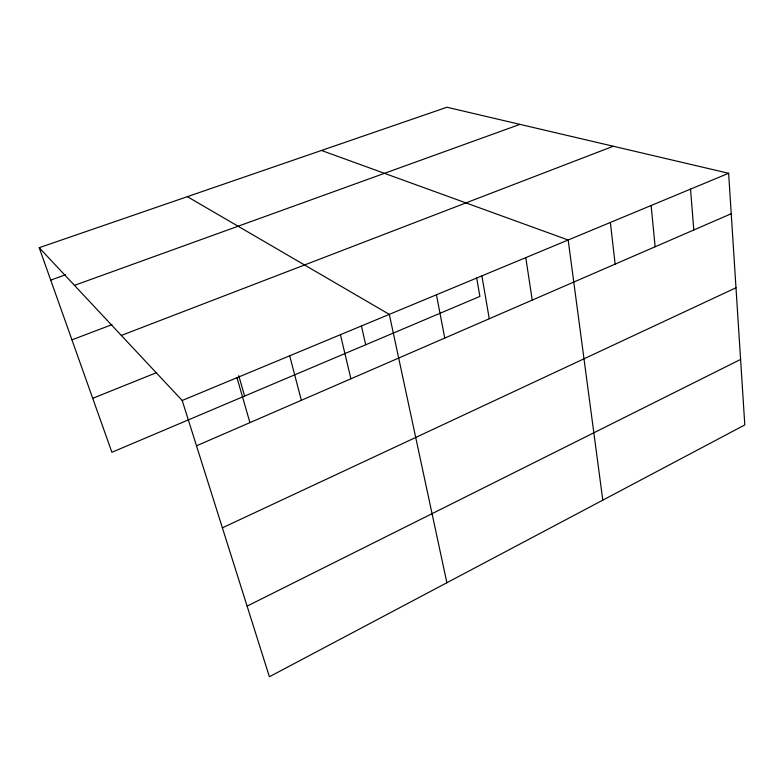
<?xml version="1.0" encoding="UTF-8"?>
<svg xmlns="http://www.w3.org/2000/svg" width="784" height="784" viewBox="0 0 784 784"><rect width="100%" height="100%" fill="white"/><g stroke="black" fill="none" stroke-linecap="round" stroke-linejoin="round"><path stroke-width="1.18" d="M247.107 606.12L740.596 359.435M222.391 527.818L735.99 287.757M196.51 445.802L731.227 213.738M182.202 400.487L728.63 173.284L744.8 424.938L269.392 676.749L182.202 400.487L39.2 247.695L446.939 107.251L728.63 173.284M92.718 398.311L156.036 372.841M121.324 335.434L613.284 146.245M71.942 339.835L111.896 324.674M74.451 285.366L519.949 124.372M50.705 280.084L65.601 274.763M321.469 150.469L568.175 240.002L602.798 500.143M187.366 196.666L389.305 314.374L446.88 582.737M39.2 247.695L111.896 452.28L479.877 296.411L476.574 277.438M236.984 377.712L249.929 422.615M238.748 375.663L244.608 396.067M289.688 355.799L301.35 400.301M340.423 334.699L350.909 378.79M361.483 326.232L365.707 344.774M436.433 294.784L444.763 338.061M481.895 275.88L489.255 318.745M525.78 257.632L532.238 300.096M610.364 222.46L615.136 264.12M651.122 205.516L655.13 246.764M690.528 189.13L693.801 229.977"/></g></svg>
